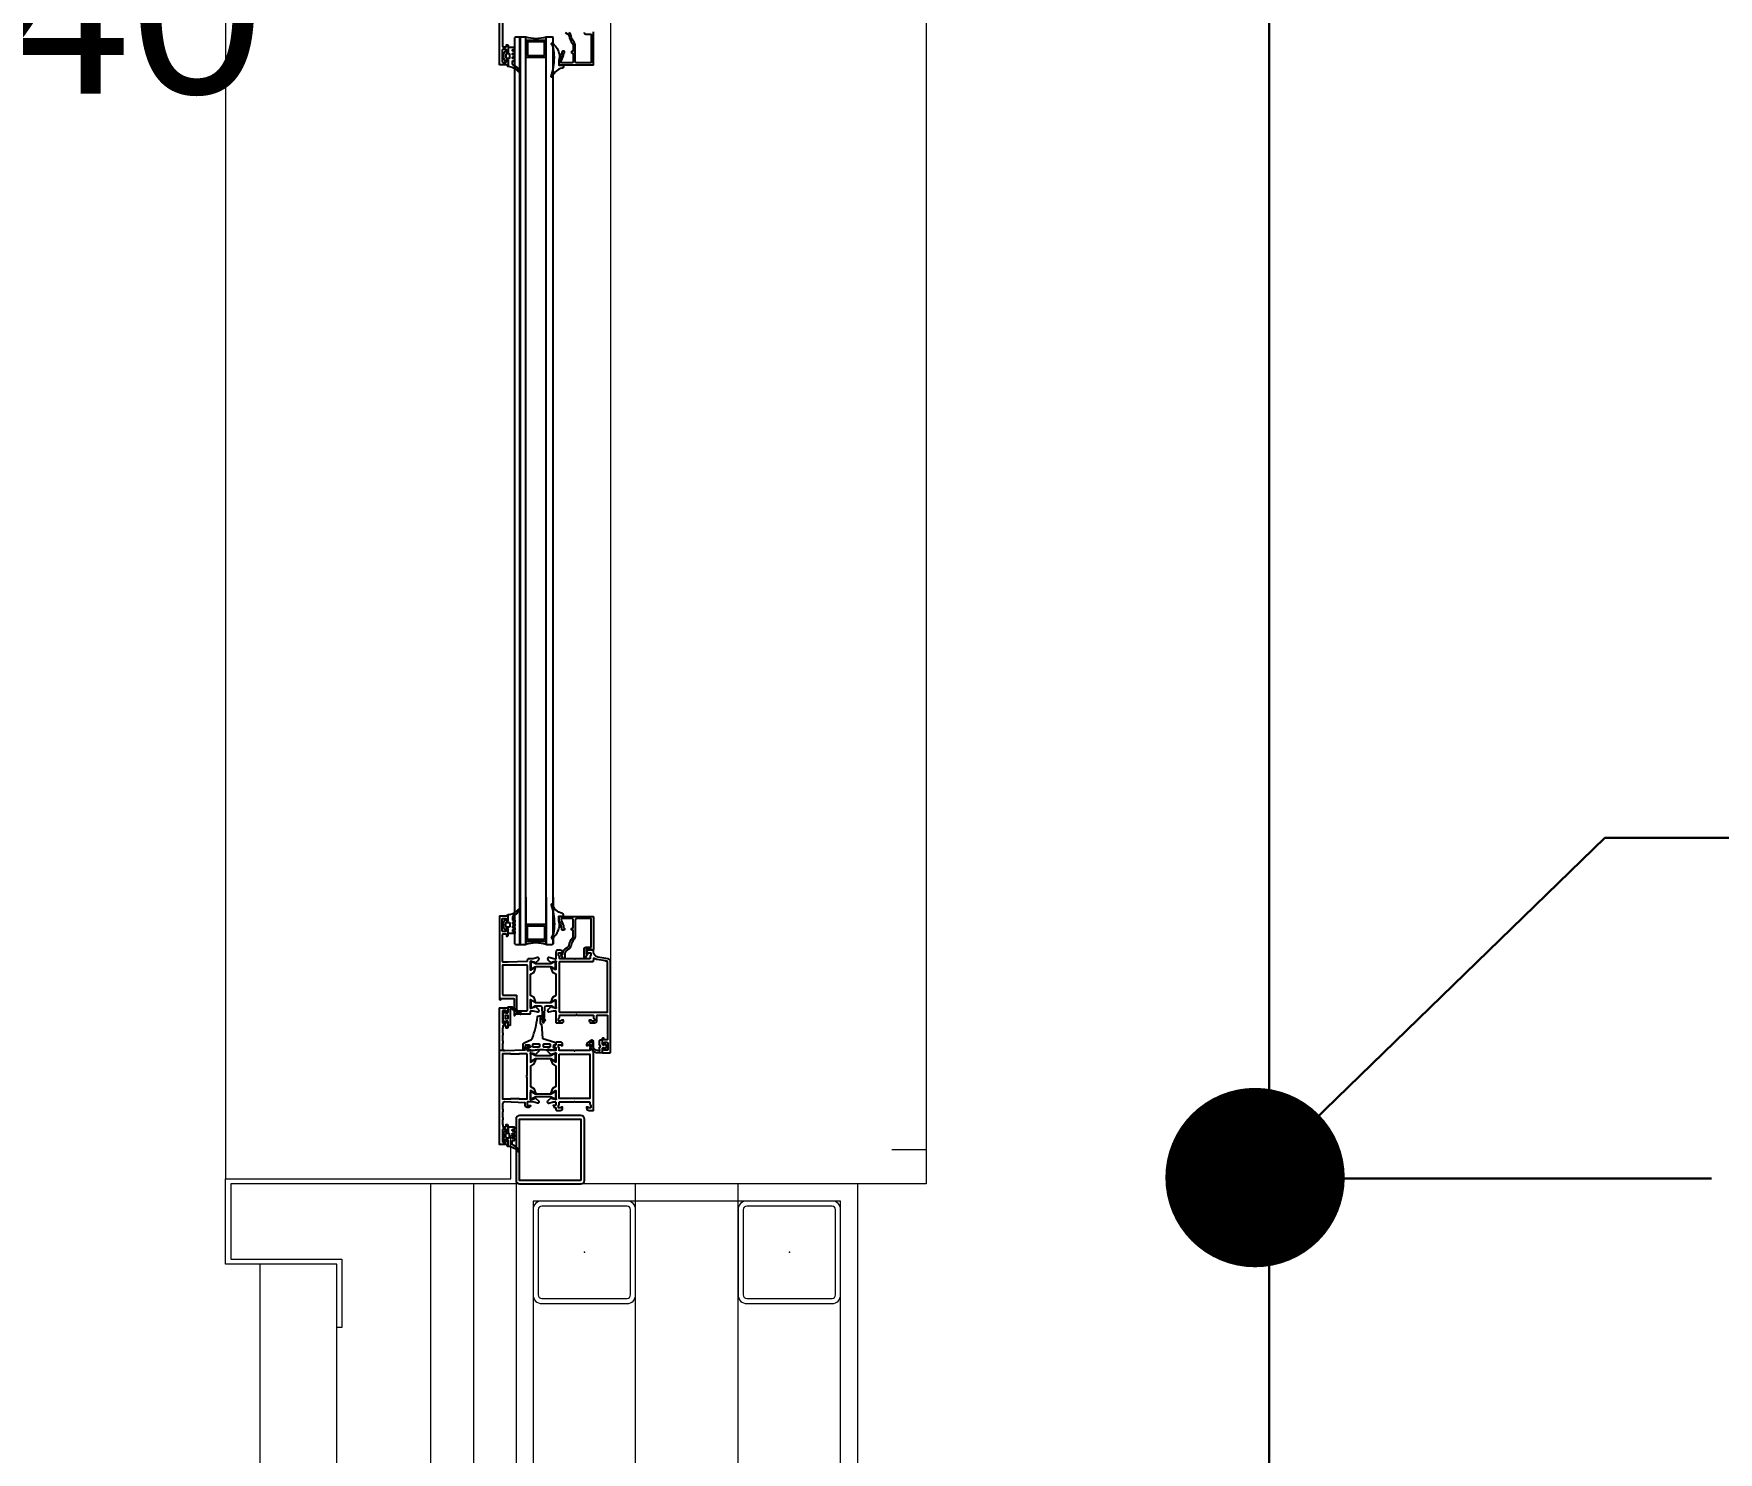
# Model space of a CAD drawing. Extents: x -1439 to 34962, y -872 to 8330.
# Drawn here: x 372.6 to 471.2, y 461.8 to 544.8 of the extents above; entities that cross this region are included whole.
import ezdxf
from ezdxf.enums import TextEntityAlignment as Align

# ---------------------------------------------------------------- set-up
doc = ezdxf.new("R2010")
doc.units = 0
doc.linetypes.add('HIDDEN', pattern=[0.375, 0.25, -0.125])
doc.layers.get('0').update_dxf_attribs({"color": 9, "lineweight": 9})
for name, color, linetype, lineweight in [('06D', 9, 'Continuous', 9), ('10', 9, 'Continuous', 9), ('10A', 9, 'Continuous', 9), ('11', 9, 'Continuous', 9), ('15', 9, 'Continuous', 9), ('22', 8, 'Continuous', 9), ('33', 9, 'BATTING', 9), ('E-KABLO', 7, 'Continuous', 30), ('E-LINYE', 7, 'Continuous', 30)]:
    doc.layers.add(name, color=color, linetype=linetype, lineweight=lineweight)
doc.styles.add('Arial', font='arial.ttf', dxfattribs={"height": 2.5})
doc.linetypes.add('BATTING', pattern='A,0.0001,-0.1,[134,ltypeshp.shx,S=0.1,R=0,X=-0.1,Y=0],-0.2,[134,ltypeshp.shx,S=0.1,R=180,X=0.1,Y=0],-0.1', length=0.4001)

# ---------------------------------------------------------------- blocks, each defined once
blk = doc.blocks.new('prf-60x60')
for points in [[(-2.5, -6), (2.5, -6, 0.414214), (3, -5.5), (3, -0.5, 0.414214), (2.5, 0), (-2.5, 0, 0.414214), (-3, -0.5), (-3, -5.5, 0.414214)], [(-2.5, -5.7), (2.5, -5.7, 0.414214), (2.7, -5.5), (2.7, -0.5, 0.414214), (2.5, -0.3), (-2.5, -0.3, 0.414214), (-2.7, -0.5), (-2.7, -5.5, 0.414214)]]:
    blk.add_lwpolyline(points, format="xyb", close=True)
at = {"color": 252}
blk.add_point((0, -3), dxfattribs=at)
blk = doc.blocks.new('ciftkanatdograma_pr2')
at = {"layer": '06D'}
for points in [[(-0.3, 17), (-149.7, 17)], [(-7.711, -5.535), (-141.935, -5.535)], [(-1.997, -22), (-1.997, -24), (-148, -24), (-148, -22)]]:
    blk.add_lwpolyline(points, dxfattribs=at)
at = {"layer": '06D', "lineweight": 25, "ltscale": 0.5}
blk.add_lwpolyline([(-84.582, 0.474, -0.220745), (-84.891, -0.12, 0.651907), (-84.835, -0.188, 0.176952), (-84.544, 0.127, -0.281357), (-84.4, 0.215), (-84.319, 0.215), (-84.306, 0.215), (-84.298, 0.214), (-84.291, 0.213), (-84.284, 0.21), (-84.277, 0.206), (-84.27, 0.2), (-84.265, 0.194), (-84.261, 0.187), (-84.258, 0.18), (-84.256, 0.165), (-84.256, 0.089), (-84.255, 0.086), (-84.255, 0.083), (-84.254, 0.08), (-84.252, 0.078), (-84.25, 0.075), (-84.247, 0.073), (-84.245, 0.071), (-84.242, 0.07), (-84.236, 0.069), (-84.156, 0.069), (-84.153, 0.069), (-84.15, 0.07), (-84.147, 0.071), (-84.144, 0.073), (-84.142, 0.075), (-84.139, 0.078), (-84.138, 0.08), (-84.137, 0.083), (-84.136, 0.089), (-84.136, 0.165), (-84.135, 0.172), (-84.133, 0.18), (-84.131, 0.187), (-84.126, 0.194), (-84.121, 0.2), (-84.115, 0.206), (-84.108, 0.21), (-84.1, 0.213), (-84.086, 0.215), (-84.078, 0.214), (-84.071, 0.213), (-84.064, 0.21), (-84.057, 0.206), (-84.05, 0.2), (-84.045, 0.194), (-84.041, 0.187), (-84.038, 0.18), (-84.036, 0.165), (-84.036, 0.089), (-84.035, 0.086), (-84.035, 0.083), (-84.034, 0.08), (-84.032, 0.078), (-84.03, 0.075), (-84.027, 0.073), (-84.025, 0.071), (-84.022, 0.07), (-84.016, 0.069), (-83.936, 0.069), (-83.933, 0.069), (-83.93, 0.07), (-83.927, 0.071), (-83.924, 0.073), (-83.922, 0.075), (-83.919, 0.078), (-83.918, 0.08), (-83.917, 0.083), (-83.916, 0.089), (-83.916, 0.165), (-83.915, 0.172), (-83.913, 0.18), (-83.911, 0.187), (-83.906, 0.194), (-83.901, 0.2), (-83.895, 0.206), (-83.888, 0.21), (-83.88, 0.213), (-83.866, 0.215), (-83.858, 0.214), (-83.851, 0.213), (-83.844, 0.21), (-83.837, 0.206), (-83.83, 0.2), (-83.825, 0.194), (-83.821, 0.187), (-83.818, 0.18), (-83.816, 0.165), (-83.816, 0.089), (-83.815, 0.086), (-83.815, 0.083), (-83.814, 0.08), (-83.812, 0.078), (-83.81, 0.075), (-83.807, 0.073), (-83.805, 0.071), (-83.802, 0.07), (-83.796, 0.069), (-83.716, 0.069), (-83.713, 0.069), (-83.71, 0.07), (-83.707, 0.071), (-83.704, 0.073), (-83.702, 0.075), (-83.699, 0.078), (-83.698, 0.08), (-83.697, 0.083), (-83.696, 0.089), (-83.696, 0.165), (-83.695, 0.172), (-83.693, 0.18), (-83.691, 0.187), (-83.686, 0.194), (-83.681, 0.2), (-83.675, 0.206), (-83.668, 0.21), (-83.66, 0.213), (-83.646, 0.215), (-83.638, 0.214), (-83.631, 0.213), (-83.624, 0.21), (-83.617, 0.206), (-83.61, 0.2), (-83.605, 0.194), (-83.601, 0.187), (-83.598, 0.18), (-83.596, 0.165), (-83.596, 0.089), (-83.595, 0.086), (-83.595, 0.083), (-83.594, 0.08), (-83.592, 0.078), (-83.59, 0.075), (-83.587, 0.073), (-83.585, 0.071), (-83.582, 0.07), (-83.576, 0.069), (-83.496, 0.069), (-83.493, 0.069), (-83.49, 0.07), (-83.487, 0.071), (-83.484, 0.073), (-83.482, 0.075), (-83.479, 0.078), (-83.478, 0.08), (-83.477, 0.083), (-83.476, 0.089), (-83.476, 0.427, 0.414214), (-83.506, 0.457), (-83.737, 0.457, -0.414214), (-83.767, 0.487), (-83.767, 0.552, -0.291535), (-83.755, 0.57), (-83.707, 0.59, 0.613042), (-83.705, 0.653), (-83.824, 0.716, 0.127095), (-83.887, 0.732), (-84.087, 0.732, 0.127095), (-84.15, 0.716), (-84.258, 0.659, 0.585233), (-84.259, 0.589), (-84.211, 0.565, -0.167811), (-84.207, 0.552), (-84.207, 0.487, -0.414214), (-84.237, 0.457), (-84.532, 0.457), (-84.532, 0.521, 0.394677), (-84.582, 0.474)], format="xyb", dxfattribs=at)
blk.add_lwpolyline([(-84.52, -2.534), (-84.52, -2.754, -0.414214), (-84.55, -2.784), (-84.588, -2.784, -0.356389), (-84.686, -2.704, 0.262181), (-85.2, -2.111, -0.316752), (-85.22, -2.083, -0.499585), (-85.182, -2.054, 0.048291), (-84.626, -2.196, 0.086497), (-83.528, -2.192, 0.16681), (-83.3, -2.081, -0.169383), (-83.279, -2.067), (-83.266, -2.064, -0.513067), (-83.219, -2.13, -0.159858), (-83.794, -2.51, -0.178819), (-84.16, -2.528), (-84.18, -2.517, 0.13005), (-84.229, -2.504), (-84.49, -2.504, 0.414214)], format="xyb", close=True, dxfattribs=at)
at = {"layer": '10', "lineweight": 25, "ltscale": 0.5}
for p, q in [((-142.196, 0.681), (-142.196, 0.977)), ((-133.22, -0.563), (-135.995, -0.563)), ((-134.795, -0.563), (-134.795, -1.763)), ((-84.05, -0.564), (-84.05, -1.764)), ((-83.05, -0.564), (-83.05, -1.764)), ((-133.22, -1.763), (-135.995, -1.763)), ((-133.22, -2.163), (-135.945, -2.163)), ((-133.22, -2.163), (-135.489, -2.163))]:
    blk.add_line(p, q, dxfattribs=at)
for points in [[(-150, -3.8, 0.414214), (-149.8, -4), (-146.2, -4, 0.414214), (-146, -3.8), (-146, -0.2, 0.414214), (-146.2, 0), (-149.8, 0, 0.414214), (-150, -0.2)], [(-140.88, 0.775), (-140.88, 0.785), (-141.147, 0.785), (-141.147, 0.775), (-141.297, 0.775), (-141.297, 0.785), (-141.627, 0.785), (-141.627, 0.775), (-141.777, 0.775), (-141.777, 0.785), (-142.096, 0.785, 0.425337), (-142.196, 0.682), (-142.151, -0.506, 0.403083), (-142.121, -0.535), (-142, -0.535, -0.414214), (-141.88, -0.655), (-141.88, -0.745, -0.414214), (-141.98, -0.845), (-141.99, -0.845, -0.414214), (-142, -0.835), (-142, -0.685, 0.414214), (-142.03, -0.655), (-142.17, -0.655, 0.414214), (-142.2, -0.685), (-142.2, -0.99), (-142.13, -1.251, -0.700084), (-142.238, -1.326), (-142.256, -1.314), (-142.427, -1.141, -0.607471), (-142.411, -1.081, 0.283637), (-142.389, -1.059), (-142.339, -0.875, 1.229391), (-142.39, -0.845), (-142.864, -0.845), (-142.701, -1.111, -0.859449), (-142.732, -1.137), (-142.976, -1.044), (-143.098, -0.845), (-144.302, -0.845), (-144.424, -1.044), (-144.668, -1.137, -0.859449), (-144.699, -1.111), (-144.536, -0.845), (-145.01, -0.845, 1.229391), (-145.061, -0.875), (-145.011, -1.059, 0.283637), (-144.989, -1.081, -0.607471), (-144.973, -1.141), (-145.144, -1.314), (-145.162, -1.326, -0.700084), (-145.27, -1.251), (-145.2, -0.99), (-145.2, -0.685, 0.414214), (-145.23, -0.655), (-145.37, -0.655, 0.414214), (-145.4, -0.685), (-145.4, -0.835, -0.414214), (-145.41, -0.845), (-145.42, -0.845, -0.414214), (-145.52, -0.745), (-145.52, -0.655, -0.414214), (-145.4, -0.535), (-145.279, -0.535, 0.403083), (-145.249, -0.506), (-145.204, 0.682, 0.425337), (-145.304, 0.785), (-145.623, 0.785), (-145.623, 0.775), (-145.773, 0.775), (-145.773, 0.785), (-146.103, 0.785), (-146.103, 0.775), (-146.253, 0.775), (-146.253, 0.785), (-146.52, 0.785), (-146.52, 0.775), (-146.65, 0.775), (-146.65, 0.605, 0.414214), (-146.62, 0.575), (-146.52, 0.575), (-146.52, 0.525, -0.414214), (-146.57, 0.475), (-146.88, 0.475, -0.414214), (-146.95, 0.545), (-146.95, 0.565, -0.414214), (-146.94, 0.575), (-146.84, 0.575, 0.414214), (-146.79, 0.625), (-146.79, 0.745, 0.414214), (-146.84, 0.795), (-147.51, 0.795, 0.414214), (-147.56, 0.745), (-147.56, 0.625, 0.414214), (-147.51, 0.575), (-147.41, 0.575, -0.414214), (-147.4, 0.565), (-147.4, 0.545, -0.414214), (-147.47, 0.475), (-147.69, 0.475, -0.414214), (-147.7, 0.485), (-147.7, 0.965, -0.414214), (-147.69, 0.975), (-139.71, 0.975, -0.414214), (-139.7, 0.965), (-139.7, 0.485, -0.414214), (-139.71, 0.475), (-139.93, 0.475, -0.414214), (-140, 0.545), (-140, 0.565, -0.414214), (-139.99, 0.575), (-139.89, 0.575, 0.414214), (-139.84, 0.625), (-139.84, 0.745, 0.414214), (-139.89, 0.795), (-140.56, 0.795, 0.414214), (-140.61, 0.745), (-140.61, 0.625, 0.414214), (-140.56, 0.575), (-140.46, 0.575, -0.414214), (-140.45, 0.565), (-140.45, 0.545, -0.414214), (-140.52, 0.475), (-140.83, 0.475, -0.414214), (-140.88, 0.525), (-140.88, 0.575), (-140.78, 0.575, 0.414214), (-140.75, 0.605), (-140.75, 0.775)], [(-147.279, 0.61, 0.359904), (-147.303, 0.581), (-147.303, 0.405, 0.414214), (-147.273, 0.375), (-147.073, 0.375, 0.414214), (-147.043, 0.405), (-147.043, 0.581, 0.359904), (-147.068, 0.61, 0.094739)], [(-140.515, 0.469, 0.414214), (-140.48, 0.504), (-140.48, 0.584, 0.186103), (-140.484, 0.594), (-140.524, 0.636, -0.501687), (-140.513, 0.699), (-140.424, 0.745, -0.118551), (-140.345, 0.764), (-140.115, 0.764, -0.118551), (-140.035, 0.745), (-139.947, 0.699, -0.501687), (-139.936, 0.636), (-139.976, 0.594, 0.186103), (-139.98, 0.584), (-139.98, 0.504, 0.414214), (-139.945, 0.469), (-139.665, 0.469, -0.414214), (-139.625, 0.429), (-139.625, 0.284, -0.176484), (-139.636, 0.252), (-140.009, -0.282, -0.940455), (-140.073, -0.234), (-139.755, 0.271, 0.992608), (-139.855, 0.337), (-140.695, 0.337, -0.414214), (-140.735, 0.377), (-140.735, 0.429, -0.414214), (-140.695, 0.469)], [(-140.32, 0.474, -0.414214), (-140.345, 0.499), (-140.345, 0.599, -0.414214), (-140.32, 0.624), (-140.14, 0.624, -0.414214), (-140.115, 0.599), (-140.115, 0.499, -0.414214), (-140.14, 0.474)], [(-138.969, -0.035), (-139.809, -0.035, 0.414214), (-139.859, -0.085), (-139.859, -0.625, 0.414214), (-139.809, -0.675), (-137.249, -0.675, 0.414214), (-137.199, -0.625), (-137.199, 0.785), (-138.909, 0.785, 0.414214), (-138.959, 0.735), (-138.959, -0.025, -0.414214)], [(-134.727, 0.599, -0.359904), (-134.703, 0.57), (-134.703, 0.394, -0.414214), (-134.733, 0.364), (-134.933, 0.364, -0.414214), (-134.963, 0.394), (-134.963, 0.57, -0.359904), (-134.938, 0.599, -0.094739)], [(-84.092, 0.598, 0.359904), (-84.117, 0.569), (-84.117, 0.393, 0.414214), (-84.087, 0.363), (-83.887, 0.363, 0.414214), (-83.857, 0.393), (-83.857, 0.569, 0.359904), (-83.881, 0.598, 0.094739)], [(-144.735, -2.006, 0.131652), (-144.722, -2.056), (-144.615, -2.243, -0.131652), (-144.61, -2.258), (-144.61, -2.283, -0.414214), (-144.64, -2.313), (-145, -2.313, -0.414214), (-145.03, -2.283), (-145.03, -2.258, -0.131652), (-145.026, -2.243), (-144.919, -2.056, 0.131652), (-144.905, -2.006), (-144.905, -1.16, 0.131652), (-144.919, -1.11), (-145.026, -0.924, -0.131652), (-145.03, -0.909), (-145.03, -0.883, -0.414214), (-145, -0.853), (-144.64, -0.853, -0.414214), (-144.61, -0.883), (-144.61, -0.909, -0.131652), (-144.615, -0.924), (-144.722, -1.11, 0.131652), (-144.735, -1.16)], [(-142.665, -2.006, -0.131652), (-142.678, -2.056), (-142.786, -2.243, 0.131652), (-142.79, -2.258), (-142.79, -2.283, 0.414214), (-142.76, -2.313), (-142.4, -2.313, 0.414214), (-142.37, -2.283), (-142.37, -2.258, 0.131652), (-142.374, -2.243), (-142.481, -2.056, -0.131652), (-142.495, -2.006), (-142.495, -1.16, -0.131652), (-142.481, -1.11), (-142.374, -0.924, 0.131652), (-142.37, -0.909), (-142.37, -0.883, 0.414214), (-142.4, -0.853), (-142.76, -0.853, 0.414214), (-142.79, -0.883), (-142.79, -0.909, 0.131652), (-142.786, -0.924), (-142.678, -1.11, -0.131652), (-142.665, -1.16)], [(-141.803, -1.349, -0.414214), (-141.833, -1.379), (-141.963, -1.379, -0.414214), (-141.993, -1.349), (-141.993, -1.009, -0.414214), (-141.963, -0.979), (-141.833, -0.979, -0.414214), (-141.803, -1.009)], [(-139.665, -1.676, -0.403142), (-139.569, -1.775), (-139.569, -2.016, -0.131652), (-139.583, -2.066), (-139.69, -2.253, 0.131652), (-139.694, -2.268), (-139.694, -2.293, 0.414214), (-139.664, -2.323), (-139.304, -2.323, 0.414214), (-139.274, -2.293), (-139.274, -2.268, 0.131652), (-139.278, -2.253), (-139.386, -2.066, -0.131652), (-139.399, -2.016), (-139.399, -1.17, -0.131652), (-139.386, -1.12), (-139.278, -0.934, 0.131652), (-139.274, -0.919), (-139.274, -0.893, 0.414214), (-139.304, -0.863), (-139.664, -0.863, 0.414214), (-139.694, -0.893), (-139.694, -0.919, 0.131652), (-139.69, -0.934), (-139.583, -1.12, -0.131652), (-139.569, -1.17), (-139.569, -1.411, -0.403142), (-139.665, -1.511), (-140.521, -1.543, 0.962756), (-140.521, -1.643)], [(-137.283, -2.008, -0.131652), (-137.296, -2.058), (-137.404, -2.244, 0.131652), (-137.408, -2.259), (-137.408, -2.285, 0.414214), (-137.378, -2.315), (-137.018, -2.315, 0.414214), (-136.988, -2.285), (-136.988, -2.259, 0.131652), (-136.992, -2.244), (-137.099, -2.058, -0.131652), (-137.113, -2.008), (-137.113, -1.161, -0.131652), (-137.099, -1.111), (-136.992, -0.925, 0.131652), (-136.988, -0.91), (-136.988, -0.885, 0.414214), (-137.018, -0.855), (-137.378, -0.855, 0.414214), (-137.408, -0.885), (-137.408, -0.91, 0.131652), (-137.404, -0.925), (-137.296, -1.111, -0.131652), (-137.283, -1.161)], [(-137.099, -1.12), (-136.992, -0.934, 0.131652), (-136.988, -0.919), (-136.988, -0.893, 0.414214), (-137.018, -0.863), (-137.378, -0.863, 0.414214), (-137.408, -0.893), (-137.408, -0.919, 0.131652), (-137.404, -0.934), (-137.296, -1.12, -0.131652), (-137.283, -1.17), (-137.283, -2.016, -0.131652), (-137.296, -2.066), (-137.404, -2.253, 0.131652), (-137.408, -2.268), (-137.408, -2.293, 0.414214), (-137.378, -2.323), (-137.018, -2.323, 0.414214), (-136.988, -2.293), (-136.988, -2.268, 0.131652), (-136.992, -2.253), (-137.099, -2.066, -0.131652), (-137.113, -2.016), (-137.113, -1.17, -0.131652)], [(-135.695, -0.693, -0.414214), (-135.665, -0.663), (-134.925, -0.663, -0.414214), (-134.895, -0.693), (-134.895, -1.633, -0.414214), (-134.925, -1.663), (-135.665, -1.663, -0.414214), (-135.695, -1.633)], [(-83.15, -0.694, 0.414214), (-83.18, -0.664), (-83.92, -0.664, 0.414214), (-83.95, -0.694), (-83.95, -1.634, 0.414214), (-83.92, -1.664), (-83.18, -1.664, 0.414214), (-83.15, -1.634)], [(-136.668, -2.535, 0.365977), (-136.639, -2.51, -0.365977), (-136.609, -2.485), (-136.499, -2.485, -0.414214), (-136.469, -2.515), (-136.469, -2.605, -0.365977), (-136.494, -2.634, 0.366034), (-136.519, -2.664), (-136.519, -2.725, 0.414214), (-136.509, -2.735), (-136.469, -2.735, 0.414214), (-136.319, -2.585), (-136.319, -2.415, 0.414214), (-136.399, -2.335), (-136.819, -2.335, -0.493043), (-136.848, -2.297), (-136.749, -1.928, 0.700084), (-136.857, -1.853), (-136.875, -1.866), (-137.046, -2.039, 0.607471), (-137.03, -2.099, -0.283637), (-137.008, -2.12), (-136.959, -2.304, -1.229391), (-137.009, -2.335), (-137.43, -2.335, -0.585524), (-137.455, -2.289), (-137.322, -2.07, 0.713664), (-137.346, -2.041), (-137.596, -2.135), (-137.709, -2.32, -0.261412), (-137.734, -2.335), (-138.946, -2.335, -0.261412), (-138.971, -2.32), (-139.084, -2.135), (-139.334, -2.041, 0.713664), (-139.358, -2.07), (-139.225, -2.289, -0.585524), (-139.25, -2.335), (-139.671, -2.335, -1.229391), (-139.721, -2.304), (-139.672, -2.12, -0.283637), (-139.649, -2.099, 0.607471), (-139.634, -2.039), (-139.805, -1.866), (-139.823, -1.853, 0.700084), (-139.931, -1.928), (-139.861, -2.189), (-139.861, -2.305, -0.414214), (-139.891, -2.335), (-140.539, -2.335, 0.414214), (-140.569, -2.365), (-140.569, -2.685, 0.414222), (-140.469, -2.785), (-140.429, -2.785, 0.414214), (-140.419, -2.775), (-140.419, -2.664, 0.366034), (-140.444, -2.634, -0.365977), (-140.469, -2.605), (-140.469, -2.515, -0.414214), (-140.439, -2.485), (-140.329, -2.485, -0.365977), (-140.3, -2.51, 0.365977), (-140.27, -2.535), (-140.149, -2.535, -0.414214), (-140.119, -2.565), (-140.119, -3.505), (-140.089, -3.535), (-140.119, -3.565), (-140.119, -4.505, -0.414214), (-140.149, -4.535), (-140.27, -4.535, 0.365977), (-140.3, -4.56, -0.365977), (-140.329, -4.585), (-140.439, -4.585, -0.414214), (-140.469, -4.555), (-140.469, -4.465, -0.365977), (-140.444, -4.435, 0.366034), (-140.419, -4.405), (-140.419, -4.295, 0.414214), (-140.429, -4.285), (-140.469, -4.285, 0.414214), (-140.569, -4.385), (-140.569, -4.585, 0.414214), (-140.419, -4.735), (-140.149, -4.735, -0.414214), (-140.119, -4.765), (-140.119, -5.325, -0.414214), (-140.149, -5.355), (-141.539, -5.355, -0.414214), (-141.569, -5.325), (-141.569, -5.165, -0.414214), (-141.539, -5.135), (-141.469, -5.135), (-141.469, -5.085, 0.414214), (-141.519, -5.035), (-141.774, -5.035, 0.414214), (-141.844, -5.105), (-141.844, -5.125, 0.414214), (-141.834, -5.135), (-141.759, -5.135, -0.414214), (-141.709, -5.185), (-141.709, -5.325, -0.414214), (-141.759, -5.375), (-142.129, -5.375, -0.414214), (-142.179, -5.325), (-142.179, -5.185, -0.414214), (-142.129, -5.135), (-142.054, -5.135, 0.414214), (-142.044, -5.125), (-142.044, -5.105, 0.414214), (-142.114, -5.035), (-142.289, -5.035, 0.414214), (-142.319, -5.065), (-142.319, -5.505, 0.414214), (-142.289, -5.535), (-137.019, -5.535, 0.363975), (-136.822, -5.369), (-136.719, -4.783, -0.36397), (-136.423, -4.535), (-136.349, -4.535, 0.414214), (-136.319, -4.505), (-136.319, -4.285, 0.414214), (-136.469, -4.135), (-136.509, -4.135, 0.414214), (-136.519, -4.145), (-136.519, -4.205, 0.366034), (-136.494, -4.235, -0.365977), (-136.469, -4.265), (-136.469, -4.355, -0.414214), (-136.499, -4.385), (-136.609, -4.385, -0.365977), (-136.639, -4.36, 0.365977), (-136.668, -4.335), (-136.789, -4.335, -0.414214), (-136.819, -4.305), (-136.819, -3.465), (-136.849, -3.435), (-136.819, -3.405), (-136.819, -2.565, -0.414214), (-136.789, -2.535)], [(-141.803, -1.969, -0.414214), (-141.833, -1.999), (-141.963, -1.999, -0.414214), (-141.993, -1.969), (-141.993, -1.629, -0.414214), (-141.963, -1.599), (-141.833, -1.599, -0.414214), (-141.803, -1.629)], [(-137.02, -5.355, 0.207097), (-136.969, -5.333), (-136.969, -5.235), (-136.951, -5.235), (-136.867, -4.756, -0.106114), (-136.795, -4.581, 0.602221), (-136.82, -4.535), (-136.869, -4.535, -0.162278), (-136.929, -4.515), (-136.969, -4.515, -0.414214), (-136.999, -4.485), (-136.999, -2.565, 0.414214), (-137.049, -2.515), (-139.889, -2.515, 0.414214), (-139.939, -2.565), (-139.939, -5.355)], [(-135.138, -3.314), (-135.138, -3.274, -0.414214), (-135.108, -3.244), (-135.068, -3.244, -0.414214), (-135.038, -3.274), (-135.038, -3.294, 0.414214), (-134.988, -3.344), (-134.558, -3.344, 0.414214), (-134.458, -3.244), (-134.458, -2.695, 0.414214), (-134.508, -2.645), (-134.56, -2.645, 0.127567), (-134.594, -2.653, -0.09888), (-135.012, -2.787, 0.367727), (-135.038, -2.816, -0.399482), (-135.068, -2.844), (-135.108, -2.844, -0.414214), (-135.138, -2.814), (-135.138, -2.723, -0.400329), (-135.091, -2.673, 0.114933), (-134.654, -2.55, -0.127017), (-134.557, -2.525), (-134.368, -2.525, -0.414214), (-134.338, -2.555), (-134.338, -4.495, -0.414214), (-134.368, -4.525), (-136.288, -4.525, -0.414214), (-136.318, -4.495), (-136.318, -4.435, -0.414214), (-136.288, -4.405), (-136.268, -4.405), (-136.268, -4.105), (-136.538, -4.105), (-136.559, -4.14, -0.414214), (-136.6, -4.151), (-136.77, -4.052, -0.767327), (-136.752, -3.985), (-136.248, -3.985, -0.414214), (-136.148, -4.085), (-136.148, -4.355, 0.414214), (-136.098, -4.405), (-134.508, -4.405, 0.414214), (-134.458, -4.355), (-134.458, -3.564, 0.414214), (-134.558, -3.464), (-135.472, -3.464, -0.172094), (-135.674, -3.393, 0.126051), (-136.034, -3.227, -0.197455), (-136.239, -3.096), (-136.347, -2.941, 0.244698), (-136.495, -2.865), (-136.774, -2.865, -0.767327), (-136.801, -2.763), (-136.603, -2.649, -0.57735), (-136.558, -2.675), (-136.558, -2.745), (-136.495, -2.745, -0.244698), (-136.249, -2.873), (-136.146, -3.027, 0.197455), (-136.018, -3.109, -0.126051), (-135.603, -3.3, 0.178336), (-135.472, -3.344), (-135.168, -3.344, 0.414214)], [(-134.325, -2.533), (-134.325, -2.753, 0.414214), (-134.295, -2.783), (-134.257, -2.783, 0.356389), (-134.159, -2.703, -0.262181), (-133.645, -2.11, 0.316752), (-133.625, -2.082, 0.499585), (-133.664, -2.053, -0.048291), (-134.219, -2.195, -0.086497), (-135.318, -2.192, -0.16681), (-135.546, -2.08, 0.169383), (-135.566, -2.066), (-135.579, -2.063, 0.513067), (-135.626, -2.129, 0.159858), (-135.051, -2.509, 0.178819), (-134.685, -2.527), (-134.665, -2.517, -0.13005), (-134.616, -2.503), (-134.355, -2.503, -0.414214)], [(-142.099, -5.154), (-142.039, -5.154), (-142.039, -5.074, 0.236068), (-142.119, -5.034), (-142.284, -5.034, -0.414214), (-142.334, -4.984), (-142.334, -4.813, -0.557109), (-141.611, -4.365, -0.284432), (-141.569, -4.433, -0.557109), (-141.678, -4.5, 0.59685), (-142.181, -4.855, 2.161979), (-142.147, -4.884), (-142.004, -4.884, 1), (-141.884, -4.884), (-141.619, -4.884, -0.414214), (-141.569, -4.934), (-141.569, -4.984, -0.414214), (-141.619, -5.034), (-141.769, -5.034, 0.236068), (-141.849, -5.074), (-141.849, -5.154), (-141.789, -5.154), (-141.789, -5.188, -0.323522), (-141.824, -5.235), (-141.917, -5.266, -0.019238), (-141.924, -5.268), (-141.964, -5.268, -0.019238), (-141.972, -5.266), (-142.065, -5.235, -0.323522), (-142.099, -5.188)]]:
    blk.add_lwpolyline(points, format="xyb", close=True, dxfattribs=at)
for points in [[(-147.789, 0.486, -0.220745), (-148.099, -0.108, 0.651907), (-148.043, -0.177, 0.176952), (-147.751, 0.138, -0.281357), (-147.608, 0.227), (-147.527, 0.227), (-147.513, 0.227), (-147.506, 0.226), (-147.499, 0.224), (-147.491, 0.221), (-147.484, 0.217), (-147.478, 0.212), (-147.473, 0.206), (-147.468, 0.199), (-147.465, 0.191), (-147.463, 0.177), (-147.463, 0.101), (-147.463, 0.098), (-147.462, 0.095), (-147.461, 0.092), (-147.46, 0.089), (-147.457, 0.087), (-147.455, 0.084), (-147.452, 0.083), (-147.449, 0.082), (-147.443, 0.081), (-147.363, 0.081), (-147.36, 0.081), (-147.357, 0.082), (-147.354, 0.083), (-147.352, 0.084), (-147.349, 0.087), (-147.347, 0.089), (-147.345, 0.092), (-147.344, 0.095), (-147.343, 0.101), (-147.343, 0.177), (-147.343, 0.184), (-147.341, 0.191), (-147.338, 0.199), (-147.334, 0.206), (-147.329, 0.212), (-147.322, 0.217), (-147.315, 0.221), (-147.308, 0.224), (-147.293, 0.227), (-147.286, 0.226), (-147.279, 0.224), (-147.271, 0.221), (-147.264, 0.217), (-147.258, 0.212), (-147.253, 0.206), (-147.248, 0.199), (-147.245, 0.191), (-147.243, 0.177), (-147.243, 0.101), (-147.243, 0.098), (-147.242, 0.095), (-147.241, 0.092), (-147.24, 0.089), (-147.237, 0.087), (-147.235, 0.084), (-147.232, 0.083), (-147.229, 0.082), (-147.223, 0.081), (-147.143, 0.081), (-147.14, 0.081), (-147.137, 0.082), (-147.134, 0.083), (-147.132, 0.084), (-147.129, 0.087), (-147.127, 0.089), (-147.125, 0.092), (-147.124, 0.095), (-147.123, 0.101), (-147.123, 0.177), (-147.123, 0.184), (-147.121, 0.191), (-147.118, 0.199), (-147.114, 0.206), (-147.109, 0.212), (-147.102, 0.217), (-147.095, 0.221), (-147.088, 0.224), (-147.073, 0.227), (-147.066, 0.226), (-147.059, 0.224), (-147.051, 0.221), (-147.044, 0.217), (-147.038, 0.212), (-147.033, 0.206), (-147.028, 0.199), (-147.025, 0.191), (-147.023, 0.177), (-147.023, 0.101), (-147.023, 0.098), (-147.022, 0.095), (-147.021, 0.092), (-147.02, 0.089), (-147.017, 0.087), (-147.015, 0.084), (-147.012, 0.083), (-147.009, 0.082), (-147.003, 0.081), (-146.923, 0.081), (-146.92, 0.081), (-146.917, 0.082), (-146.914, 0.083), (-146.912, 0.084), (-146.909, 0.087), (-146.907, 0.089), (-146.905, 0.092), (-146.904, 0.095), (-146.903, 0.101), (-146.903, 0.177), (-146.903, 0.184), (-146.901, 0.191), (-146.898, 0.199), (-146.894, 0.206), (-146.889, 0.212), (-146.882, 0.217), (-146.875, 0.221), (-146.868, 0.224), (-146.853, 0.227), (-146.846, 0.226), (-146.839, 0.224), (-146.831, 0.221), (-146.824, 0.217), (-146.818, 0.212), (-146.813, 0.206), (-146.808, 0.199), (-146.805, 0.191), (-146.803, 0.177), (-146.803, 0.101), (-146.803, 0.098), (-146.802, 0.095), (-146.801, 0.092), (-146.8, 0.089), (-146.797, 0.087), (-146.795, 0.084), (-146.792, 0.083), (-146.789, 0.082), (-146.783, 0.081), (-146.703, 0.081), (-146.7, 0.081), (-146.697, 0.082), (-146.694, 0.083), (-146.692, 0.084), (-146.689, 0.087), (-146.687, 0.089), (-146.685, 0.092), (-146.684, 0.095), (-146.683, 0.101), (-146.683, 0.439, 0.414214), (-146.713, 0.469), (-146.944, 0.469, -0.414214), (-146.974, 0.499), (-146.974, 0.564, -0.291535), (-146.963, 0.582), (-146.915, 0.602, 0.613042), (-146.912, 0.664), (-147.031, 0.727, 0.127095), (-147.094, 0.744), (-147.294, 0.744, 0.127095), (-147.357, 0.727), (-147.466, 0.67, 0.585233), (-147.466, 0.6), (-147.419, 0.576, -0.167811), (-147.414, 0.564), (-147.414, 0.499, -0.414214), (-147.444, 0.469), (-147.739, 0.469), (-147.739, 0.532, 0.394677), (-147.789, 0.486)], [(-136.939, -0.657, -0.459137), (-136.975, -0.629), (-137.029, 0.465), (-137.029, 0.735, -0.414214), (-136.979, 0.785), (-135.399, 0.785, -0.414214), (-135.369, 0.755), (-135.369, 0.595, -0.414214), (-135.399, 0.565), (-135.499, 0.565), (-135.499, 0.515, 0.414214), (-135.449, 0.465), (-135.139, 0.465, 0.414214), (-135.069, 0.535), (-135.069, 0.555, 0.414214), (-135.079, 0.565), (-135.179, 0.565, -0.414214), (-135.229, 0.615), (-135.229, 0.765, -0.414214), (-135.179, 0.815), (-134.509, 0.815, -0.414214), (-134.459, 0.765), (-134.459, 0.615, -0.414214), (-134.509, 0.565), (-134.609, 0.565, 0.414214), (-134.619, 0.555), (-134.619, 0.535, 0.414214), (-134.549, 0.465), (-134.329, 0.465, 0.414214), (-134.319, 0.475), (-134.319, 0.955, 0.414214), (-134.329, 0.965), (-139.194, 0.965, 0.535184), (-139.217, 0.931), (-139.199, 0.887), (-139.169, 0.887, -0.414214), (-139.139, 0.857), (-139.139, 0.145, -0.414214), (-139.169, 0.115), (-140.114, 0.115, 0.535184), (-140.137, 0.081), (-140.127, 0.056, 0.302776), (-140.099, 0.037), (-140.069, 0.037, -0.414214), (-140.039, 0.007), (-140.039, -0.825, 0.414214), (-140.009, -0.855), (-139.891, -0.855, -0.414214), (-139.861, -0.885), (-139.861, -1), (-139.931, -1.261, 0.700084), (-139.823, -1.336), (-139.805, -1.324), (-139.634, -1.151, 0.607471), (-139.649, -1.091, -0.283637), (-139.672, -1.069), (-139.721, -0.885, -1.229391), (-139.671, -0.855), (-139.197, -0.855), (-139.359, -1.121, 0.859449), (-139.329, -1.147), (-139.084, -1.054), (-138.962, -0.855), (-137.718, -0.855), (-137.596, -1.054), (-137.351, -1.147, 0.859449), (-137.321, -1.121), (-137.483, -0.855), (-137.009, -0.855, -1.229391), (-136.959, -0.885), (-137.008, -1.069, -0.283637), (-137.03, -1.091, 0.607471), (-137.046, -1.151), (-136.875, -1.324), (-136.857, -1.336, 0.700084), (-136.749, -1.261), (-136.819, -1), (-136.819, -0.755, 0.474196), (-136.939, -0.657)], [(-134.238, 0.475, 0.220745), (-133.928, -0.119, -0.651907), (-133.984, -0.188, -0.176952), (-134.276, 0.128, 0.281357), (-134.419, 0.216), (-134.5, 0.216), (-134.514, 0.216), (-134.521, 0.215), (-134.528, 0.214), (-134.536, 0.211), (-134.543, 0.207), (-134.549, 0.201), (-134.554, 0.195), (-134.558, 0.188), (-134.561, 0.181), (-134.564, 0.166), (-134.564, 0.09), (-134.564, 0.087), (-134.564, 0.084), (-134.566, 0.081), (-134.567, 0.079), (-134.569, 0.076), (-134.572, 0.074), (-134.575, 0.072), (-134.578, 0.071), (-134.584, 0.07), (-134.664, 0.07), (-134.666, 0.07), (-134.669, 0.071), (-134.672, 0.072), (-134.675, 0.074), (-134.678, 0.076), (-134.68, 0.079), (-134.682, 0.081), (-134.683, 0.084), (-134.684, 0.09), (-134.684, 0.166), (-134.684, 0.173), (-134.686, 0.181), (-134.689, 0.188), (-134.693, 0.195), (-134.698, 0.201), (-134.705, 0.207), (-134.712, 0.211), (-134.719, 0.214), (-134.734, 0.216), (-134.741, 0.215), (-134.748, 0.214), (-134.756, 0.211), (-134.763, 0.207), (-134.769, 0.201), (-134.774, 0.195), (-134.778, 0.188), (-134.781, 0.181), (-134.784, 0.166), (-134.784, 0.09), (-134.784, 0.087), (-134.784, 0.084), (-134.786, 0.081), (-134.787, 0.079), (-134.789, 0.076), (-134.792, 0.074), (-134.795, 0.072), (-134.798, 0.071), (-134.804, 0.07), (-134.884, 0.07), (-134.886, 0.07), (-134.889, 0.071), (-134.892, 0.072), (-134.895, 0.074), (-134.898, 0.076), (-134.9, 0.079), (-134.902, 0.081), (-134.903, 0.084), (-134.904, 0.09), (-134.904, 0.166), (-134.904, 0.173), (-134.906, 0.181), (-134.909, 0.188), (-134.913, 0.195), (-134.918, 0.201), (-134.925, 0.207), (-134.932, 0.211), (-134.939, 0.214), (-134.954, 0.216), (-134.961, 0.215), (-134.968, 0.214), (-134.976, 0.211), (-134.983, 0.207), (-134.989, 0.201), (-134.994, 0.195), (-134.998, 0.188), (-135.001, 0.181), (-135.004, 0.166), (-135.004, 0.09), (-135.004, 0.087), (-135.004, 0.084), (-135.006, 0.081), (-135.007, 0.079), (-135.009, 0.076), (-135.012, 0.074), (-135.015, 0.072), (-135.018, 0.071), (-135.024, 0.07), (-135.104, 0.07), (-135.106, 0.07), (-135.109, 0.071), (-135.112, 0.072), (-135.115, 0.074), (-135.118, 0.076), (-135.12, 0.079), (-135.122, 0.081), (-135.123, 0.084), (-135.124, 0.09), (-135.124, 0.166), (-135.124, 0.173), (-135.126, 0.181), (-135.129, 0.188), (-135.133, 0.195), (-135.138, 0.201), (-135.145, 0.207), (-135.152, 0.211), (-135.159, 0.214), (-135.174, 0.216), (-135.181, 0.215), (-135.188, 0.214), (-135.196, 0.211), (-135.203, 0.207), (-135.209, 0.201), (-135.214, 0.195), (-135.218, 0.188), (-135.221, 0.181), (-135.224, 0.166), (-135.224, 0.09), (-135.224, 0.087), (-135.224, 0.084), (-135.226, 0.081), (-135.227, 0.079), (-135.229, 0.076), (-135.232, 0.074), (-135.235, 0.072), (-135.238, 0.071), (-135.244, 0.07), (-135.324, 0.07), (-135.326, 0.07), (-135.329, 0.071), (-135.332, 0.072), (-135.335, 0.074), (-135.338, 0.076), (-135.34, 0.078), (-135.342, 0.081), (-135.343, 0.084), (-135.344, 0.09), (-135.344, 0.428, -0.414214), (-135.314, 0.458), (-135.083, 0.458, 0.414214), (-135.053, 0.488), (-135.053, 0.553, 0.291535), (-135.064, 0.571), (-135.112, 0.591, -0.613042), (-135.114, 0.654), (-134.995, 0.717, -0.127095), (-134.933, 0.733), (-134.733, 0.733, -0.127095), (-134.67, 0.717), (-134.561, 0.66, -0.585233), (-134.561, 0.59), (-134.608, 0.565, 0.167811), (-134.613, 0.553), (-134.613, 0.488, 0.414214), (-134.583, 0.458), (-134.288, 0.458), (-134.288, 0.522, -0.394677), (-134.238, 0.475)], [(-81.84, 0.784), (-83.42, 0.784, 0.414214), (-83.45, 0.754), (-83.45, 0.594, 0.414214), (-83.42, 0.564), (-83.32, 0.564), (-83.32, 0.514, -0.414214), (-83.37, 0.464), (-83.68, 0.464, -0.414214), (-83.75, 0.534), (-83.75, 0.554, -0.414214), (-83.74, 0.564), (-83.64, 0.564, 0.414214), (-83.59, 0.614), (-83.59, 0.764, 0.414214), (-83.64, 0.814), (-84.31, 0.814, 0.414214), (-84.36, 0.764), (-84.36, 0.614, 0.414214), (-84.31, 0.564), (-84.21, 0.564, -0.414214), (-84.2, 0.554), (-84.2, 0.534, -0.414214), (-84.27, 0.464), (-84.49, 0.464, -0.414214), (-84.5, 0.474), (-84.5, 0.954, -0.414214), (-84.49, 0.964), (-79.625, 0.964, -0.535184)], [(-142.193, -1.981, 0.081633), (-142.193, -1.001), (-142.193, -0.921, -0.104779), (-142.177, -0.848), (-142.117, -0.713, -0.296563), (-142.099, -0.701), (-142.033, -0.701, -0.414214), (-142.003, -0.731), (-142.003, -0.766, 0.414214), (-141.978, -0.791), (-141.898, -0.791, 0.414214), (-141.873, -0.766), (-141.873, -0.576, 0.414214), (-141.908, -0.541), (-142.123, -0.541, -0.414214), (-142.143, -0.521), (-142.143, -0.431, -0.414214), (-142.123, -0.411), (-141.833, -0.411, -0.285747), (-141.743, -0.467), (-141.552, -0.895, 0.189764), (-141.498, -0.944, 0.061836), (-140.241, -1.251, -0.380587), (-140.153, -1.351), (-140.153, -1.431, -0.203536), (-140.183, -1.503), (-140.371, -1.684, -0.999219), (-140.454, -1.598), (-140.303, -1.451, 0.950364), (-140.301, -1.411, 0.068684), (-140.601, -1.421, 0.364538), (-140.643, -1.471, -0.394287), (-140.661, -1.491), (-141.464, -1.546, 0.309555), (-141.486, -1.563), (-141.705, -2.266, -0.328426), (-141.753, -2.301), (-141.848, -2.301, -0.414214), (-141.873, -2.276), (-141.873, -2.216, 0.414214), (-141.898, -2.191), (-141.978, -2.191, 0.414214), (-142.003, -2.216), (-142.003, -2.251, -0.414214), (-142.033, -2.281), (-142.099, -2.281, -0.296563), (-142.117, -2.269), (-142.177, -2.134, -0.104779), (-142.193, -2.061), (-142.193, -1.981)], [(-145.62, -2.325, 0.414222), (-145.7, -2.405), (-145.7, -2.575, 0.414214), (-145.55, -2.725), (-145.51, -2.725, 0.414214), (-145.5, -2.715), (-145.5, -2.654, 0.366034), (-145.525, -2.624, -0.365977), (-145.55, -2.595), (-145.55, -2.505, -0.414214), (-145.52, -2.475), (-145.41, -2.475, -0.365977), (-145.38, -2.5, 0.365977), (-145.351, -2.525), (-145.23, -2.525, -0.414214), (-145.2, -2.555), (-145.2, -3.395), (-145.17, -3.425), (-145.2, -3.455), (-145.2, -4.295, -0.414214), (-145.23, -4.325), (-145.351, -4.325, 0.365977), (-145.38, -4.35, -0.365977), (-145.41, -4.375), (-145.52, -4.375, -0.414214), (-145.55, -4.345), (-145.55, -4.255, -0.365977), (-145.525, -4.225, 0.366034), (-145.5, -4.195), (-145.5, -4.135, 0.414214), (-145.51, -4.125), (-145.55, -4.125, 0.414214), (-145.7, -4.275), (-145.7, -4.515, 0.414214), (-145.69, -4.525), (-141.71, -4.525, 0.414214), (-141.7, -4.515), (-141.7, -4.275, 0.414214), (-141.85, -4.125), (-141.89, -4.125, 0.414214), (-141.9, -4.135), (-141.9, -4.195, 0.366034), (-141.875, -4.225, -0.365977), (-141.85, -4.255), (-141.85, -4.345, -0.414214), (-141.88, -4.375), (-141.99, -4.375, -0.365977), (-142.02, -4.35, 0.365977), (-142.049, -4.325), (-142.17, -4.325, -0.414214), (-142.2, -4.295), (-142.2, -3.455), (-142.23, -3.425), (-142.2, -3.395), (-142.2, -2.555, -0.414214), (-142.17, -2.525), (-142.049, -2.525, 0.365977), (-142.02, -2.5, -0.365977), (-141.99, -2.475), (-141.88, -2.475, -0.414214), (-141.85, -2.505), (-141.85, -2.595, -0.365977), (-141.875, -2.624, 0.366034), (-141.9, -2.654), (-141.9, -2.715, 0.414214), (-141.89, -2.725), (-141.85, -2.725, 0.414214), (-141.7, -2.575), (-141.7, -2.405, 0.414214), (-141.78, -2.325), (-141.85, -2.325, -0.414214), (-141.88, -2.295), (-141.88, -2.275, 0.414214), (-141.98, -2.175), (-141.99, -2.175, 0.414214), (-142, -2.185), (-142, -2.295, -0.414214), (-142.03, -2.325), (-142.17, -2.325, -0.414214), (-142.2, -2.295), (-142.2, -2.179), (-142.13, -1.918, 0.700084), (-142.238, -1.843), (-142.256, -1.856), (-142.427, -2.029, 0.607471), (-142.411, -2.089, -0.283637), (-142.389, -2.11), (-142.339, -2.294, -1.229391), (-142.39, -2.325), (-142.864, -2.325), (-142.702, -2.06, 0.713664), (-142.727, -2.031), (-142.976, -2.125), (-143.098, -2.325), (-144.302, -2.325), (-144.424, -2.125), (-144.673, -2.031, 0.713664), (-144.698, -2.06), (-144.536, -2.325), (-145.01, -2.325, -1.229391), (-145.061, -2.294), (-145.011, -2.11, -0.283637), (-144.989, -2.089, 0.607471), (-144.973, -2.029), (-145.144, -1.856), (-145.162, -1.843, 0.700084), (-145.27, -1.918), (-145.2, -2.179), (-145.2, -2.295, -0.414214), (-145.23, -2.325), (-145.37, -2.325, -0.414214), (-145.4, -2.295), (-145.4, -2.185, 0.414214), (-145.41, -2.175), (-145.42, -2.175, 0.414214), (-145.52, -2.275), (-145.52, -2.295, -0.414214), (-145.55, -2.325), (-145.62, -2.325)], [(-82.597, -3.986, 0.414214), (-82.697, -4.086), (-82.697, -4.356, -0.414214), (-82.747, -4.406), (-84.337, -4.406, -0.414214), (-84.387, -4.356), (-84.387, -3.565, -0.414214), (-84.287, -3.465), (-83.373, -3.465, 0.172094), (-83.172, -3.394, -0.126051), (-82.811, -3.228, 0.197455), (-82.606, -3.097)], [(-82.596, -2.873), (-82.699, -3.028, -0.197455), (-82.827, -3.11, 0.126051), (-83.242, -3.3, -0.178336), (-83.373, -3.345), (-83.677, -3.345, -0.414214), (-83.707, -3.315), (-83.707, -3.275, 0.414214), (-83.737, -3.245), (-83.777, -3.245, 0.414214), (-83.807, -3.275), (-83.807, -3.295, -0.414214), (-83.857, -3.345), (-84.287, -3.345, -0.414214), (-84.387, -3.245), (-84.387, -2.696, -0.414214), (-84.337, -2.646), (-84.285, -2.646, -0.127567), (-84.251, -2.654, 0.09888), (-83.833, -2.788, -0.367727), (-83.807, -2.817, 0.399482), (-83.777, -2.845), (-83.737, -2.845, 0.414214), (-83.707, -2.815), (-83.707, -2.724, 0.400329), (-83.754, -2.674, -0.114933), (-84.191, -2.551, 0.127017), (-84.288, -2.526), (-84.477, -2.526, 0.414214), (-84.507, -2.556), (-84.507, -4.496, 0.414214), (-84.477, -4.526), (-82.557, -4.526, 0.414214)]]:
    blk.add_lwpolyline(points, format="xyb", dxfattribs=at)
for points in [[(-142.39, -0.655), (-142.39, -0.185), (-142.4, -0.185), (-142.4, 0.315), (-142.39, 0.315), (-142.39, 0.785), (-145.01, 0.785), (-145.01, 0.315), (-145, 0.315), (-145, -0.185), (-145.01, -0.185), (-145.01, -0.655), (-143.775, -0.655), (-143.775, -0.635), (-143.625, -0.635), (-143.625, -0.655)], [(-149.8, -3.8), (-149.8, -0.2), (-146.2, -0.2), (-146.2, -3.8)], [(-142.4, -2.525), (-142.4, -4.325), (-145, -4.325), (-145, -2.525)]]:
    blk.add_lwpolyline(points, close=True, dxfattribs=at)
blk.add_arc((-140.439, -4.455), 0.03, 99.59407, 180, dxfattribs=at)
at = {"layer": '15', "lineweight": 25, "ltscale": 0.5}
for p, q in [((-135.995, 0.025), (-135.946, 0.074)), ((-135.995, 0.025), (-135.995, -0.563)), ((-135.946, 0.074), (-85.408, 0.074)), ((-85.625, 0.074), (-82.9, 0.074)), ((-82.85, 0.024), (-82.9, 0.074)), ((-82.85, 0.024), (-82.85, -0.564)), ((-135.995, -0.226), (-85.408, -0.226)), ((-135.995, -0.264), (-85.408, -0.264)), ((-135.978, -0.564), (-85.408, -0.564)), ((-135.795, -0.563), (-135.795, -1.763)), ((-85.625, -0.226), (-82.85, -0.226)), ((-85.625, -0.264), (-82.85, -0.264)), ((-85.625, -0.564), (-82.85, -0.564)), ((-135.995, -1.763), (-135.995, -2.113)), ((-135.978, -1.764), (-85.408, -1.764)), ((-85.625, -1.764), (-82.85, -1.764)), ((-82.85, -1.764), (-82.85, -2.114)), ((-135.995, -2.113), (-135.945, -2.163)), ((-135.978, -2.164), (-85.408, -2.164)), ((-85.625, -2.164), (-83.356, -2.164)), ((-85.625, -2.164), (-82.9, -2.164)), ((-82.85, -2.114), (-82.9, -2.164))]:
    blk.add_line(p, q, dxfattribs=at)
for centre, start, end in [((-137.745, -1.163), 341.07536, 18.92464), ((-81.1, -1.164), 161.07536, 198.92464)]:
    blk.add_arc(centre, 1.85, start, end, dxfattribs=at)
blk = doc.blocks.new('0_windowno')
for points in [[(0, 3.536), (-3.536, 0), (0, -3.536), (3.536, 0), (0, 3.536)], [(3.536, 0), (11.536, 0)]]:
    blk.add_lwpolyline(points)
at = {"style": 'Arial'}
blk.add_attdef('GENISLIK', text='', height=2, dxfattribs=at).set_placement((4.036, 0), align=Align.BOTTOM_LEFT)
blk.add_attdef('PENCERENO', text='', height=2, dxfattribs=at).set_placement((0, 0), align=Align.MIDDLE_CENTER)
blk.add_attdef('YUKSEKLIK', text='', height=2, dxfattribs=at).set_placement((4.036, -0.5), align=Align.TOP_LEFT)

msp = doc.modelspace()

# ---------------------------------------------------------------- linework, layer by layer
at = {"layer": '06D'}
for points in [[(420.838, 627.5), (424.838, 627.5), (424.838, 477.5), (420.838, 477.5)], [(395.838, 477.5), (395.838, 307.5), (540.239, 307.5)], [(407.838, 392.5), (407.838, 477.5)], [(413.838, 392.5), (413.838, 477.5)]]:
    msp.add_lwpolyline(points, dxfattribs=at)
at = {"layer": '10A'}
for points in [[(390.637, 469.1), (390.338, 469.1), (390.338, 472.8), (383.838, 472.8), (383.838, 477.8), (400.538, 477.8), (400.538, 480.343), (400.838, 480.344), (400.838, 477.5), (384.137, 477.5), (384.137, 473.1), (390.639, 473.1), (390.637, 469.1)], [(385.838, 472.8), (385.838, 305.751), (390.338, 305.751), (390.338, 472.8)]]:
    msp.add_lwpolyline(points, dxfattribs=at)
at = {"layer": '11'}
for points in [[(420.838, 392.5), (420.838, 477.5), (400.838, 477.5), (400.838, 392.5)], [(419.838, 392.5), (419.838, 476.5), (401.838, 476.5), (401.838, 392.5)]]:
    msp.add_lwpolyline(points, dxfattribs=at)
at = {"layer": '33', "ltscale": 0.2}
msp.add_lwpolyline([(398.338, 477.5), (398.338, 310), (537.838, 310), (537.838, 334.2)], dxfattribs=at)
at = {"layer": 'E-KABLO', "color": 4, "ltscale": 40}
for p in [(444.096, 477.872), (2688.46, 497.752)]:
    msp.add_line(p, (464.562, 497.752), dxfattribs=at)
at = {"layer": 'E-KABLO', "color": 4, "const_width": 5.25}
msp.add_lwpolyline([(441.471, 477.872, 1), (446.721, 477.872, 1)], format="xyb", close=True, dxfattribs=at)
at = {"layer": 'E-LINYE', "color": 4}
for p, q in [((444.932, 803.912), (444.932, 410.545)), ((470.817, 477.825), (444.932, 477.825))]:
    msp.add_line(p, q, dxfattribs=at)

# ---------------------------------------------------------------- block references
at = {"layer": '10', "linetype": 'HIDDEN', "rotation": 90}
msp.add_blockref('ciftkanatdograma_pr2', (400.838, 627.5), dxfattribs=at)
at = {"layer": '10', "rotation": 270}
for p in [(407.838, 473.5), (419.838, 473.5)]:
    msp.add_blockref('prf-60x60', p, dxfattribs=at)
at = {"layer": '22'}
ref = msp.add_blockref('0_windowno', (342.386, 553.81), dxfattribs=dict(at, xscale=5, yscale=5, zscale=5))
ref.add_attrib('PENCERENO', 'P02', dxfattribs={"layer": '0', "height": 10, "style": 'Arial'}).set_placement((340.06, 553.81), align=Align.MIDDLE_CENTER)
ref.add_attrib('GENISLIK', '150', dxfattribs={"layer": '0', "height": 10, "style": 'Arial'}).set_placement((361.629, 553.81), align=Align.BOTTOM_LEFT)
ref.add_attrib('YUKSEKLIK', '240', dxfattribs={"layer": '0', "height": 10, "style": 'Arial'}).set_placement((362.741, 551.31), align=Align.TOP_LEFT)

doc.saveas('drawing.dxf')
